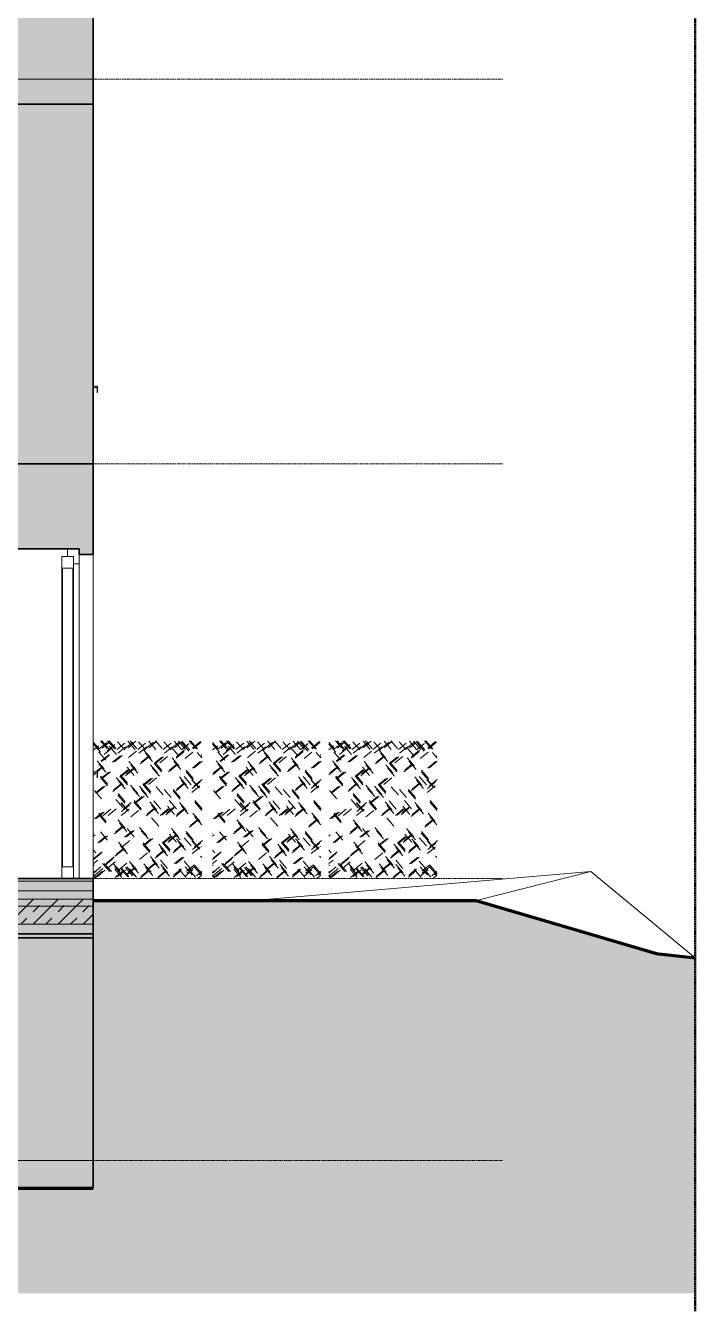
# Model space of a CAD drawing. Header units: millimetres. Extents: x -217 to 21357, y -4237 to 11619.
# Drawn here: x 16518 to 21357, y -3130 to 6168 of the extents above; entities that cross this region are included whole.
import ezdxf

# ---------------------------------------------------------------- set-up
doc = ezdxf.new("R2010")
doc.units = ezdxf.units.MM
doc.linetypes.add('Center', pattern=[40, 10, -5, 20, -5])
doc.linetypes.add('CENTER_LINE', pattern=[5.5, 2.5, -1.5, 0, -1.5])
for name, color, linetype, lineweight in [('A-DETL', 90, 'Continuous', 9), ('A-DOOR', 31, 'Continuous', 9), ('A-FLOR', 192, 'Continuous', 9), ('A-FLOR-LEVL', 51, 'Continuous', 9), ('A-FLOR-MCUT', 51, 'Continuous', 9), ('A-FLOR-PATT', 8, 'Continuous', 35), ('A-GENM', 13, 'Continuous', 9), ('A-GLAZ', 151, 'Continuous', 9), ('A-WALL', 113, 'Continuous', 9), ('A-WALL-PATT', 111, 'Continuous', 35), ('C-BLDG-PADS', 91, 'Continuous', 9), ('C-TOPO', 7, 'Continuous', 9), ('G-IMPT', 8, 'Continuous', 9)]:
    doc.layers.add(name, color=color, linetype=linetype, lineweight=lineweight)

# ---------------------------------------------------------------- blocks, each defined once
blk = doc.blocks.new('WIN_DOUBLE OPEN__SYM - 1130 x 1685-676230-Coupe BB')
at = {"layer": 'A-GLAZ'}
for p, q in [((17036.5, 775), (17005.5, 776.2)), ((17005.5, 765), (17035.5, 765)), ((17035.5, 765), (17035.5, 732.4)), ((17036.5, 730), (17036.5, 775)), ((16352.5, 710), (16342.5, 710)), ((16342.5, 710), (16342.5, 700)), ((16342.5, 700), (16352.5, 700)), ((17033.1, 734.8), (17032.4, 734.1)), ((17032.4, 734.1), (17036.5, 730)), ((17035.5, 732.4), (17033.1, 734.8))]:
    blk.add_line(p, q, dxfattribs=at)
blk = doc.blocks.new('EXT_DOOR_2-3_1-3 - 2500 x 2385-683703-Coupe BB')
at = {"layer": 'A-DOOR', "lineweight": 18}
for p, q in [((16863, 2330), (16778, 2330)), ((16778, 2330), (16778, 2245)), ((16905.5, 2385), (16820.5, 2385)), ((16820.5, 2385), (16820.5, 2330)), ((16820.5, 2330), (16863, 2330)), ((16863, 2245), (16863, 2330)), ((16863, 2330), (16863, 2275)), ((16905.5, 2275), (16905.5, 2385)), ((16778, 2245), (16863, 2245)), ((16783, 2245), (16778, 2245)), ((16778, 2245), (16778, 85)), ((16783, 85), (16783, 2245)), ((16863, 2245), (16858, 2245)), ((16858, 2245), (16858, 85)), ((16863, 2275), (16905.5, 2275)), ((16863, 85), (16863, 2245)), ((16863, 85), (16778, 85)), ((16778, 85), (16778, 0)), ((16778, 85), (16783, 85)), ((16778, 0), (16863, 0)), ((16858, 85), (16863, 85)), ((16863, 0), (16863, 85))]:
    blk.add_line(p, q, dxfattribs=at)
at = {"layer": 'A-DOOR'}
for p, q in [((16905.5, 0), (16905.5, 2275)), ((17005.5, 1772.3), (17005.5, 1043.8)), ((17005.5, 1043.8), (17005.5, 458.2))]:
    blk.add_line(p, q, dxfattribs=at)
blk = doc.blocks.new('WIN_DOUBLE OPEN__SYM - 112 x 143-685718-Coupe BB')
at = {"layer": 'A-GLAZ'}
for p, q in [((17036.5, 3560), (17005.5, 3561.2)), ((17005.5, 3550), (17035.5, 3550)), ((17035.5, 3550), (17035.5, 3517.4)), ((17036.5, 3515), (17036.5, 3560)), ((16352.5, 3510), (16342.5, 3510)), ((16342.5, 3510), (16342.5, 3500)), ((16342.5, 3500), (16352.5, 3500)), ((17033.1, 3519.8), (17032.4, 3519.1)), ((17032.4, 3519.1), (17036.5, 3515)), ((17035.5, 3517.4), (17033.1, 3519.8))]:
    blk.add_line(p, q, dxfattribs=at)
blk = doc.blocks.new('HEDGE - B_Hecke_Plan_D_02_dwg-399854-Coupe BB')
at = {"layer": 'G-IMPT'}
for p, q in [((17868.7, 984.7), (17910, 936.8)), ((17868.7, 970.8), (17918.3, 913.2)), ((17905.8, 960.4), (17868.7, 929.7)), ((17965.5, 984), (17908.6, 936.8)), ((17917.9, 996.5), (17966.9, 939.6)), ((17928, 996.5), (17979.4, 936.8)), ((17987.7, 991), (17930.8, 943.8)), ((18003, 945.1), (17946.1, 897.9)), ((18022.4, 970.1), (17965.5, 922.9)), ((17969.7, 996.5), (18021.1, 936.8)), ((17980.4, 996.5), (18029.4, 939.6)), ((17982.2, 956.3), (18033.6, 896.6)), ((18093.3, 979.9), (18036.3, 932.6)), ((18041.9, 989.6), (18093.3, 929.9)), ((18101.6, 953.5), (18044.7, 906.3)), ((18152.6, 986.8), (18095.7, 939.6)), ((18116.5, 992.4), (18167.9, 932.6)), ((18174.8, 992.4), (18117.9, 945.1)), ((18131.7, 996.5), (18180.7, 939.6)), ((18244.5, 979.9), (18187.6, 932.6)), ((18193.2, 989.6), (18244.5, 929.9)), ((18252.9, 953.5), (18195.9, 906.3)), ((18230.2, 930.1), (18281.6, 870.4)), ((18303.9, 986.8), (18247, 939.6)), ((18267.8, 992.4), (18319.2, 932.6)), ((18326.1, 992.4), (18269.2, 945.1)), ((18315.8, 996.5), (18364.8, 939.6)), ((18428.7, 979.9), (18371.8, 932.6)), ((18377.3, 989.6), (18428.7, 929.9)), ((18437, 953.5), (18380.1, 906.3)), ((18488.1, 986.8), (18431.1, 939.6)), ((18432.4, 947.9), (18483.8, 888.2)), ((18452, 992.4), (18503.3, 932.6)), ((18510.3, 992.4), (18453.4, 945.1)), ((18481, 992.4), (18532.4, 932.6)), ((18560.1, 977.1), (18503.2, 929.9)), ((18506, 981.2), (18557.3, 921.5)), ((18511.5, 989.6), (18562.9, 929.9)), ((18560.1, 996.5), (18611.5, 936.8)), ((18568.5, 996.5), (18619.8, 936.8)), ((18640.7, 991), (18583.7, 943.8)), ((18646.2, 985.4), (18589.3, 938.2)), ((17894.3, 852.2), (17945.6, 792.5)), ((17905.8, 914.6), (17957.2, 854.9)), ((17978, 895.2), (17921.1, 848)), ((17983.6, 892.4), (17926.6, 845.2)), ((18063, 887.5), (18006.1, 840.3)), ((18075.5, 890.3), (18018.6, 843.1)), ((18177.6, 921.5), (18120.7, 874.3)), ((18124.2, 845.1), (18175.5, 785.4)), ((18262.2, 875.9), (18205.2, 828.7)), ((18269.1, 888.4), (18212.2, 841.2)), ((18242.7, 906.5), (18294.1, 846.8)), ((18362.4, 877.8), (18305.4, 830.6)), ((18310.5, 841.1), (18361.8, 781.4)), ((18374.9, 880.6), (18317.9, 833.4)), ((18403.4, 883), (18346.5, 835.8)), ((18435.4, 872.2), (18486.8, 812.5)), ((18447.9, 848.6), (18499.3, 788.9)), ((18522.6, 917.4), (18465.7, 870.2)), ((18524, 927.1), (18467.1, 879.9)), ((18586.5, 914.6), (18529.6, 867.4)), ((18639.9, 845.9), (18583, 798.7)), ((18652.4, 848.6), (18595.5, 801.4)), ((18617.1, 910.4), (18650, 872.2)), ((18650, 886.9), (18644.8, 882.7)), ((18650, 897.4), (18649, 896.6)), ((17926.2, 798.1), (17869.3, 750.9)), ((17933.1, 810.6), (17876.2, 763.4)), ((17906.8, 828.6), (17958.1, 768.9)), ((17978.2, 770), (17921.3, 722.8)), ((17990.7, 772.7), (17933.8, 725.5)), ((18115.1, 785.8), (18058.1, 738.6)), ((18063.2, 749.1), (18114.5, 689.4)), ((18127.6, 788.6), (18070.6, 741.3)), ((18156.1, 790.9), (18099.2, 743.7)), ((18163.1, 803.4), (18106.1, 756.2)), ((18111, 804.7), (18162.3, 745)), ((18136.7, 821.5), (18188, 761.8)), ((18279.9, 823.3), (18331.3, 763.6)), ((18292.4, 799.7), (18343.8, 740)), ((18309.1, 830), (18360.5, 770.3)), ((18467.4, 818.1), (18410.4, 770.9)), ((18474.3, 830.6), (18417.4, 783.4)), ((18536.5, 771.3), (18587.9, 711.6)), ((18537.9, 782.5), (18589.3, 722.8)), ((17939.1, 666.2), (17882.2, 619)), ((17951.6, 669), (17894.7, 621.8)), ((17917.8, 730.1), (17969.1, 670.4)), ((17919.1, 741.2), (17970.5, 681.5)), ((18064.5, 677.2), (18007.6, 630)), ((18071.5, 689.7), (18014.5, 642.5)), ((18032.6, 731.3), (18084, 671.6)), ((18045.1, 707.7), (18096.5, 648)), ((18061.8, 738), (18113.2, 678.3)), ((18136.4, 675.4), (18187.8, 615.7)), ((18148.9, 651.8), (18200.3, 592.1)), ((18199.6, 668.2), (18251, 608.5)), ((18282.1, 722.7), (18225.2, 675.5)), ((18228.8, 674.9), (18280.2, 615.2)), ((18230.2, 686), (18281.6, 626.3)), ((18294.6, 725.4), (18237.7, 678.2)), ((18323.2, 727.8), (18266.2, 680.6)), ((18319.6, 664), (18371, 604.3)), ((18521.2, 681.1), (18464.3, 633.9)), ((18528.1, 693.6), (18471.2, 646.4)), ((18489.3, 735.3), (18540.6, 675.6)), ((18501.8, 711.7), (18553.1, 652)), ((18522.6, 738), (18574, 678.3)), ((18577.6, 714.4), (18629, 654.7)), ((18636, 670), (18579, 622.8)), ((18581.8, 714.4), (18633.2, 654.7)), ((18638.7, 699.2), (18581.8, 651.9)), ((18652.6, 717.2), (18595.7, 670)), ((17874.2, 637.1), (17925.6, 577.4)), ((18030.2, 570.4), (18081.6, 510.7)), ((18044.1, 603.7), (18095.5, 544)), ((18045.5, 614.8), (18096.9, 555.1)), ((18161.3, 564.3), (18212.6, 504.6)), ((18220.4, 593.1), (18163.4, 545.9)), ((18232.9, 595.9), (18175.9, 548.7)), ((18212.1, 644.6), (18263.5, 584.9)), ((18303.9, 561.1), (18355.3, 501.4)), ((18378.8, 644.6), (18430.2, 584.9)), ((18415.6, 563), (18467, 503.3)), ((18442.6, 633.5), (18494, 573.8)), ((18444, 644.6), (18495.3, 584.9)), ((18600.7, 563.7), (18652.1, 504)), ((17932.2, 477.6), (17875.3, 430.4)), ((17944.7, 480.4), (17887.8, 433.2)), ((17906.9, 473), (17958.3, 413.3)), ((17993.1, 501.2), (17936.2, 454)), ((18031.7, 504), (17974.8, 456.8)), ((18066.3, 546.8), (18117.7, 487.1)), ((18124.6, 502.4), (18067.7, 455.2)), ((18070.5, 546.8), (18121.9, 487.1)), ((18127.4, 531.5), (18070.5, 484.3)), ((18141.3, 549.6), (18084.4, 502.4)), ((18193.8, 492.1), (18136.8, 444.9)), ((18159.9, 553.2), (18211.3, 493.5)), ((18306.7, 500.3), (18249.7, 453.1)), ((18313.6, 512.8), (18256.7, 465.6)), ((18274.7, 554.5), (18326.1, 494.8)), ((18287.2, 530.9), (18338.6, 471.2)), ((18406.5, 503.7), (18349.6, 456.5)), ((18419, 506.5), (18362.1, 459.3)), ((18447.5, 508.9), (18390.6, 461.7)), ((18454.5, 521.4), (18397.5, 474.2)), ((18402.4, 522.6), (18453.8, 462.9)), ((18521.1, 496.5), (18464.2, 449.3)), ((18528, 509), (18471.1, 461.8)), ((18489.2, 550.7), (18540.5, 490.9)), ((18501.7, 527), (18553, 467.3)), ((18586.4, 471.6), (18637.7, 411.9)), ((18599.3, 552.6), (18650.7, 492.9)), ((17905.5, 461.9), (17956.9, 402.2)), ((18083.4, 382.4), (18026.4, 335.2)), ((18044.5, 424), (18095.9, 364.3)), ((18057, 400.4), (18108.4, 340.7)), ((18287.6, 438), (18339, 378.3)), ((18618.3, 417.5), (18561.4, 370.2)), ((18625.2, 429.9), (18568.3, 382.7)), ((18598.9, 448), (18650.2, 388.3)), ((17869.7, 325.8), (17868.7, 325)), ((17879.4, 314.7), (17868.7, 305.9)), ((17956, 305.1), (17899, 257.9)), ((17968.5, 307.9), (17911.5, 260.7)), ((17918.3, 336.9), (17969.7, 277.2)), ((18076.4, 369.9), (18019.5, 322.7)), ((18149.6, 345.5), (18092.7, 298.3)), ((18162.1, 348.3), (18105.2, 301.1)), ((18111, 361.9), (18162.3, 302.2)), ((18200.8, 369.1), (18252.2, 309.4)), ((18213.3, 345.5), (18264.7, 285.8)), ((18284.8, 286.8), (18227.9, 239.6)), ((18297.3, 289.6), (18240.4, 242.4)), ((18421.6, 302.6), (18364.7, 255.4)), ((18434.1, 305.4), (18377.2, 258.2)), ((18462.7, 307.8), (18405.8, 260.6)), ((18469.6, 320.3), (18412.7, 273.1)), ((18417.6, 321.5), (18468.9, 261.8)), ((18430.8, 361.9), (18482.1, 302.2)), ((18443.3, 338.3), (18494.6, 278.6)), ((18468.2, 288.1), (18519.6, 228.4)), ((18522.6, 295.3), (18574, 235.6)), ((18536.5, 328.6), (18587.9, 268.9)), ((18537.9, 339.7), (18589.3, 280)), ((17868.7, 204.5), (17885, 185.6)), ((17929.4, 193.9), (17872.5, 146.7)), ((18080.8, 207.8), (18023.9, 160.6)), ((18087.7, 220.3), (18030.8, 173.1)), ((18048.8, 262), (18100.2, 202.3)), ((18061.3, 238.4), (18112.7, 178.7)), ((18130.4, 274.5), (18073.5, 227.2)), ((18224.3, 246.9), (18275.7, 187.2)), ((18225.7, 258), (18277.1, 198.3)), ((18371.1, 194), (18314.2, 146.8)), ((18378.1, 206.5), (18321.1, 159.3)), ((18339.2, 248.1), (18390.6, 188.4)), ((18351.7, 224.5), (18403, 164.8)), ((18368.4, 254.8), (18419.7, 195.1)), ((18369.7, 265.9), (18421.1, 206.2)), ((18500.2, 233.9), (18443.2, 186.7)), ((18507.1, 246.4), (18450.2, 199.2)), ((18480.7, 264.5), (18532.1, 204.8)), ((18579.7, 271.7), (18631.1, 212)), ((18638.1, 227.2), (18581.1, 180)), ((18583.9, 271.7), (18635.3, 212)), ((18640.8, 256.4), (18583.9, 209.2)), ((18654.7, 274.5), (18597.8, 227.2)), ((18649, 231.4), (18650, 230.3)), ((17922.5, 182.8), (17868.7, 138.3)), ((17898.9, 132.8), (17868.7, 107.9)), ((17868.7, 99.9), (17873.9, 94)), ((17933.6, 109.2), (17985, 49.5)), ((17946.1, 109.2), (17997.4, 49.5)), ((18009.9, 143.9), (17953, 96.7)), ((18016.9, 156.4), (17960, 109.2)), ((18023.8, 120.3), (17966.9, 73.1)), ((18008.6, 112), (18059.9, 52.3)), ((18108.5, 110.6), (18051.6, 63.4)), ((18129, 123.1), (18180.4, 63.4)), ((18141.5, 99.5), (18192.9, 39.8)), ((18258.2, 185.8), (18201.3, 138.6)), ((18232.2, 105.6), (18283.6, 45.9)), ((18310.8, 104.2), (18253.9, 57)), ((18317.8, 116.7), (18260.8, 69.5)), ((18278.9, 158.3), (18330.3, 98.6)), ((18291.4, 134.7), (18342.8, 75)), ((18352.1, 131.7), (18403.4, 72)), ((18353.9, 100.5), (18405.2, 40.8)), ((18508.7, 152.3), (18451.8, 105.1)), ((18521.2, 155.1), (18464.3, 107.8)), ((18522.6, 124.5), (18574, 64.8)), ((18597.6, 99.5), (18540.7, 52.3)), ((18599, 96.7), (18650.4, 37)), ((18640.7, 162), (18650, 151.2)), ((17921.1, 84.2), (17868.7, 40.8)), ((17878, 53.7), (17868.7, 46)), ((17886.4, 53.7), (17868.7, 39.1)), ((17868.7, 27.2), (17887.7, 5.1)), ((17868.7, 18.7), (17878, 7.9)), ((17933.6, 53.7), (17876.6, 6.5)), ((17935, 71.7), (17878, 24.5)), ((17950.2, 59.3), (17893.3, 12)), ((18022.4, 84.2), (18073.8, 24.5)), ((18022.4, 67.6), (18073.8, 7.9)), ((18082.2, 55.1), (18025.2, 7.9)), ((18098.8, 60.6), (18041.9, 13.4)), ((18062.4, 74.5), (18113.7, 14.8)), ((18072.1, 71.7), (18123.5, 12)), ((18098.5, 78.7), (18149.9, 19)), ((18161, 69), (18104, 21.8)), ((18108.2, 84.2), (18159.6, 24.5)), ((18167.9, 81.5), (18111, 34.3)), ((18127.6, 69), (18179, 9.3)), ((18264.1, 51.5), (18207.2, 4.2)), ((18271.1, 64), (18214.2, 16.7)), ((18244.7, 82), (18296.1, 22.3)), ((18385.8, 46.3), (18328.9, -0.9)), ((18392.7, 58.8), (18335.8, 11.6)), ((18366.4, 76.9), (18417.7, 17.2)), ((18500.4, 57.9), (18443.5, 10.7)), ((18503.2, 70.4), (18446.3, 23.2)), ((18485.1, 67.6), (18536.5, 7.9)), ((18529.6, 85.6), (18581, 25.9)), ((18586.5, 63.4), (18529.6, 16.2)), ((18600.4, 87), (18543.5, 39.8)), ((18554.6, 70.4), (18605.9, 10.7)), ((18597.6, 82.9), (18649, 23.2)), ((18650, 49.7), (18612.9, 19)), ((18650, 23.9), (18625.5, 3.5)), ((18650, 39.4), (18633.7, 25.9))]:
    blk.add_line(p, q, dxfattribs=at)
blk = doc.blocks.new('HEDGE - HEDGE-399856-Coupe BB')
blk.add_blockref('HEDGE - B_Hecke_Plan_D_02_dwg-399854-Coupe BB', (0, 0))
blk = doc.blocks.new('HEDGE - B_Hecke_Plan_D_02_dwg-V8-Coupe BB')
at = {"layer": 'G-IMPT'}
for p, q in [((17008.7, 984.7), (17050, 936.8)), ((17008.7, 970.8), (17058.3, 913.2)), ((17045.8, 960.4), (17008.7, 929.7)), ((17105.5, 984), (17048.6, 936.8)), ((17057.9, 996.5), (17106.9, 939.6)), ((17068, 996.5), (17119.4, 936.8)), ((17127.7, 991), (17070.8, 943.8)), ((17143, 945.1), (17086.1, 897.9)), ((17162.4, 970.1), (17105.5, 922.9)), ((17109.7, 996.5), (17161.1, 936.8)), ((17120.4, 996.5), (17169.4, 939.6)), ((17122.2, 956.3), (17173.6, 896.6)), ((17233.3, 979.9), (17176.3, 932.6)), ((17181.9, 989.6), (17233.3, 929.9)), ((17241.6, 953.5), (17184.7, 906.3)), ((17292.6, 986.8), (17235.7, 939.6)), ((17256.5, 992.4), (17307.9, 932.6)), ((17314.8, 992.4), (17257.9, 945.1)), ((17271.7, 996.5), (17320.7, 939.6)), ((17384.5, 979.9), (17327.6, 932.6)), ((17333.2, 989.6), (17384.5, 929.9)), ((17392.9, 953.5), (17335.9, 906.3)), ((17370.2, 930.1), (17421.6, 870.4)), ((17443.9, 986.8), (17387, 939.6)), ((17407.8, 992.4), (17459.2, 932.6)), ((17466.1, 992.4), (17409.2, 945.1)), ((17455.8, 996.5), (17504.8, 939.6)), ((17568.7, 979.9), (17511.8, 932.6)), ((17517.3, 989.6), (17568.7, 929.9)), ((17577, 953.5), (17520.1, 906.3)), ((17628.1, 986.8), (17571.1, 939.6)), ((17572.4, 947.9), (17623.8, 888.2)), ((17592, 992.4), (17643.3, 932.6)), ((17650.3, 992.4), (17593.4, 945.1)), ((17621, 992.4), (17672.4, 932.6)), ((17700.1, 977.1), (17643.2, 929.9)), ((17646, 981.2), (17697.3, 921.5)), ((17651.5, 989.6), (17702.9, 929.9)), ((17700.1, 996.5), (17751.5, 936.8)), ((17708.5, 996.5), (17759.8, 936.8)), ((17780.7, 991), (17723.7, 943.8)), ((17786.2, 985.4), (17729.3, 938.2)), ((17034.3, 852.2), (17085.6, 792.5)), ((17045.8, 914.6), (17097.2, 854.9)), ((17118, 895.2), (17061.1, 848)), ((17123.6, 892.4), (17066.6, 845.2)), ((17203, 887.5), (17146.1, 840.3)), ((17215.5, 890.3), (17158.6, 843.1)), ((17317.6, 921.5), (17260.7, 874.3)), ((17264.2, 845.1), (17315.5, 785.4)), ((17402.2, 875.9), (17345.2, 828.7)), ((17409.1, 888.4), (17352.2, 841.2)), ((17382.7, 906.5), (17434.1, 846.8)), ((17502.4, 877.8), (17445.4, 830.6)), ((17450.5, 841.1), (17501.8, 781.4)), ((17514.9, 880.6), (17457.9, 833.4)), ((17543.4, 883), (17486.5, 835.8)), ((17575.4, 872.2), (17626.8, 812.5)), ((17587.9, 848.6), (17639.3, 788.9)), ((17662.6, 917.4), (17605.7, 870.2)), ((17664, 927.1), (17607.1, 879.9)), ((17726.5, 914.6), (17669.6, 867.4)), ((17779.9, 845.9), (17723, 798.7)), ((17792.4, 848.6), (17735.5, 801.4)), ((17757.1, 910.4), (17790, 872.2)), ((17790, 886.9), (17784.8, 882.7)), ((17790, 897.4), (17789, 896.6)), ((17026.3, 765), (17009.3, 750.9)), ((17018.1, 765), (17016.2, 763.4)), ((17073.1, 810.6), (17030.5, 775.2)), ((17066.2, 798.1), (17036.5, 773.5)), ((17046.8, 828.6), (17098.1, 768.9)), ((17118.2, 770), (17061.3, 722.8)), ((17130.7, 772.7), (17073.8, 725.5)), ((17255.1, 785.8), (17198.1, 738.6)), ((17203.2, 749.1), (17254.5, 689.4)), ((17267.6, 788.6), (17210.6, 741.3)), ((17296.1, 790.9), (17239.2, 743.7)), ((17303.1, 803.4), (17246.1, 756.2)), ((17251, 804.7), (17302.3, 745)), ((17276.7, 821.5), (17328, 761.8)), ((17419.9, 823.3), (17471.3, 763.6)), ((17432.4, 799.7), (17483.8, 740)), ((17449.1, 830), (17500.5, 770.3)), ((17607.4, 818.1), (17550.4, 770.9)), ((17614.3, 830.6), (17557.4, 783.4)), ((17676.5, 771.3), (17727.9, 711.6)), ((17677.9, 782.5), (17729.3, 722.8)), ((17079.1, 666.2), (17022.2, 619)), ((17091.6, 669), (17034.7, 621.8)), ((17057.8, 730.1), (17109.1, 670.4)), ((17059.1, 741.2), (17110.5, 681.5)), ((17204.5, 677.2), (17147.6, 630)), ((17211.5, 689.7), (17154.5, 642.5)), ((17172.6, 731.3), (17224, 671.6)), ((17185.1, 707.7), (17236.5, 648)), ((17201.8, 738), (17253.2, 678.3)), ((17276.4, 675.4), (17327.8, 615.7)), ((17288.9, 651.8), (17340.3, 592.1)), ((17339.6, 668.2), (17391, 608.5)), ((17422.1, 722.7), (17365.2, 675.5)), ((17368.8, 674.9), (17420.2, 615.2)), ((17370.2, 686), (17421.6, 626.3)), ((17434.6, 725.4), (17377.7, 678.2)), ((17463.2, 727.8), (17406.2, 680.6)), ((17459.6, 664), (17511, 604.3)), ((17661.2, 681.1), (17604.3, 633.9)), ((17668.1, 693.6), (17611.2, 646.4)), ((17629.3, 735.3), (17680.6, 675.6)), ((17641.8, 711.7), (17693.1, 652)), ((17662.6, 738), (17714, 678.3)), ((17717.6, 714.4), (17769, 654.7)), ((17776, 670), (17719, 622.8)), ((17721.8, 714.4), (17773.2, 654.7)), ((17778.7, 699.2), (17721.8, 651.9)), ((17792.6, 717.2), (17735.7, 670)), ((17014.2, 637.1), (17065.6, 577.4)), ((17170.2, 570.4), (17221.6, 510.7)), ((17184.1, 603.7), (17235.5, 544)), ((17185.5, 614.8), (17236.9, 555.1)), ((17301.3, 564.3), (17352.6, 504.6)), ((17360.4, 593.1), (17303.4, 545.9)), ((17372.9, 595.9), (17315.9, 548.7)), ((17352.1, 644.6), (17403.5, 584.9)), ((17443.9, 561.1), (17495.3, 501.4)), ((17518.8, 644.6), (17570.2, 584.9)), ((17555.6, 563), (17607, 503.3)), ((17582.6, 633.5), (17634, 573.8)), ((17584, 644.6), (17635.3, 584.9)), ((17740.7, 563.7), (17792.1, 504)), ((17072.2, 477.6), (17015.3, 430.4)), ((17084.7, 480.4), (17027.8, 433.2)), ((17046.9, 473), (17098.3, 413.3)), ((17133.1, 501.2), (17076.2, 454)), ((17171.7, 504), (17114.8, 456.8)), ((17206.3, 546.8), (17257.7, 487.1)), ((17264.6, 502.4), (17207.7, 455.2)), ((17210.5, 546.8), (17261.9, 487.1)), ((17267.4, 531.5), (17210.5, 484.3)), ((17281.3, 549.6), (17224.4, 502.4)), ((17333.8, 492.1), (17276.8, 444.9)), ((17299.9, 553.2), (17351.3, 493.5)), ((17446.7, 500.3), (17389.7, 453.1)), ((17453.6, 512.8), (17396.7, 465.6)), ((17414.7, 554.5), (17466.1, 494.8)), ((17427.2, 530.9), (17478.6, 471.2)), ((17546.5, 503.7), (17489.6, 456.5)), ((17559, 506.5), (17502.1, 459.3)), ((17587.5, 508.9), (17530.6, 461.7)), ((17594.5, 521.4), (17537.5, 474.2)), ((17542.4, 522.6), (17593.8, 462.9)), ((17661.1, 496.5), (17604.2, 449.3)), ((17668, 509), (17611.1, 461.8)), ((17629.2, 550.7), (17680.5, 490.9)), ((17641.7, 527), (17693, 467.3)), ((17726.4, 471.6), (17777.7, 411.9)), ((17739.3, 552.6), (17790.7, 492.9)), ((17045.5, 461.9), (17096.9, 402.2)), ((17223.4, 382.4), (17166.4, 335.2)), ((17184.5, 424), (17235.9, 364.3)), ((17197, 400.4), (17248.4, 340.7)), ((17427.6, 438), (17479, 378.3)), ((17758.3, 417.5), (17701.4, 370.2)), ((17765.2, 429.9), (17708.3, 382.7)), ((17738.9, 448), (17790.2, 388.3)), ((17009.7, 325.8), (17008.7, 325)), ((17019.4, 314.7), (17008.7, 305.9)), ((17096, 305.1), (17039, 257.9)), ((17108.5, 307.9), (17051.5, 260.7)), ((17058.3, 336.9), (17109.7, 277.2)), ((17216.4, 369.9), (17159.5, 322.7)), ((17289.6, 345.5), (17232.7, 298.3)), ((17302.1, 348.3), (17245.2, 301.1)), ((17251, 361.9), (17302.3, 302.2)), ((17340.8, 369.1), (17392.2, 309.4)), ((17353.3, 345.5), (17404.7, 285.8)), ((17424.8, 286.8), (17367.9, 239.6)), ((17437.3, 289.6), (17380.4, 242.4)), ((17561.6, 302.6), (17504.7, 255.4)), ((17574.1, 305.4), (17517.2, 258.2)), ((17602.7, 307.8), (17545.8, 260.6)), ((17609.6, 320.3), (17552.7, 273.1)), ((17557.6, 321.5), (17608.9, 261.8)), ((17570.8, 361.9), (17622.1, 302.2)), ((17583.3, 338.3), (17634.6, 278.6)), ((17608.2, 288.1), (17659.6, 228.4)), ((17662.6, 295.3), (17714, 235.6)), ((17676.5, 328.6), (17727.9, 268.9)), ((17677.9, 339.7), (17729.3, 280)), ((17008.7, 204.5), (17025, 185.6)), ((17069.4, 193.9), (17012.5, 146.7)), ((17220.8, 207.8), (17163.9, 160.6)), ((17227.7, 220.3), (17170.8, 173.1)), ((17188.8, 262), (17240.2, 202.3)), ((17201.3, 238.4), (17252.7, 178.7)), ((17270.4, 274.5), (17213.5, 227.2)), ((17364.3, 246.9), (17415.7, 187.2)), ((17365.7, 258), (17417.1, 198.3)), ((17511.1, 194), (17454.2, 146.8)), ((17518.1, 206.5), (17461.1, 159.3)), ((17479.2, 248.1), (17530.6, 188.4)), ((17491.7, 224.5), (17543, 164.8)), ((17508.4, 254.8), (17559.7, 195.1)), ((17509.7, 265.9), (17561.1, 206.2)), ((17640.2, 233.9), (17583.2, 186.7)), ((17647.1, 246.4), (17590.2, 199.2)), ((17620.7, 264.5), (17672.1, 204.8)), ((17719.7, 271.7), (17771.1, 212)), ((17778.1, 227.2), (17721.1, 180)), ((17723.9, 271.7), (17775.3, 212)), ((17780.8, 256.4), (17723.9, 209.2)), ((17794.7, 274.5), (17737.8, 227.2)), ((17789, 231.4), (17790, 230.3)), ((17062.5, 182.8), (17008.7, 138.3)), ((17038.9, 132.8), (17008.7, 107.9)), ((17008.7, 99.9), (17013.9, 94)), ((17073.6, 109.2), (17125, 49.5)), ((17086.1, 109.2), (17137.4, 49.5)), ((17149.9, 143.9), (17093, 96.7)), ((17156.9, 156.4), (17100, 109.2)), ((17163.8, 120.3), (17106.9, 73.1)), ((17148.6, 112), (17199.9, 52.3)), ((17248.5, 110.6), (17191.6, 63.4)), ((17269, 123.1), (17320.4, 63.4)), ((17281.5, 99.5), (17332.9, 39.8)), ((17398.2, 185.8), (17341.3, 138.6)), ((17372.2, 105.6), (17423.6, 45.9)), ((17450.8, 104.2), (17393.9, 57)), ((17457.8, 116.7), (17400.8, 69.5)), ((17418.9, 158.3), (17470.3, 98.6)), ((17431.4, 134.7), (17482.8, 75)), ((17492.1, 131.7), (17543.4, 72)), ((17493.9, 100.5), (17545.2, 40.8)), ((17648.7, 152.3), (17591.8, 105.1)), ((17661.2, 155.1), (17604.3, 107.8)), ((17662.6, 124.5), (17714, 64.8)), ((17737.6, 99.5), (17680.7, 52.3)), ((17739, 96.7), (17790.4, 37)), ((17780.7, 162), (17790, 151.2)), ((17061.1, 84.2), (17008.7, 40.8)), ((17018, 53.7), (17008.7, 46)), ((17026.4, 53.7), (17008.7, 39.1)), ((17008.7, 27.2), (17027.7, 5.1)), ((17008.7, 18.7), (17018, 7.9)), ((17073.6, 53.7), (17016.6, 6.5)), ((17075, 71.7), (17018, 24.5)), ((17090.2, 59.3), (17033.3, 12)), ((17162.4, 84.2), (17213.8, 24.5)), ((17162.4, 67.6), (17213.8, 7.9)), ((17222.2, 55.1), (17165.2, 7.9)), ((17238.8, 60.6), (17181.9, 13.4)), ((17202.4, 74.5), (17253.7, 14.8)), ((17212.1, 71.7), (17263.5, 12)), ((17238.5, 78.7), (17289.9, 19)), ((17301, 69), (17244, 21.8)), ((17248.2, 84.2), (17299.6, 24.5)), ((17307.9, 81.5), (17251, 34.3)), ((17267.6, 69), (17319, 9.3)), ((17404.1, 51.5), (17347.2, 4.2)), ((17411.1, 64), (17354.2, 16.7)), ((17384.7, 82), (17436.1, 22.3)), ((17525.8, 46.3), (17468.9, -0.9)), ((17532.7, 58.8), (17475.8, 11.6)), ((17506.4, 76.9), (17557.7, 17.2)), ((17640.4, 57.9), (17583.5, 10.7)), ((17643.2, 70.4), (17586.3, 23.2)), ((17625.1, 67.6), (17676.5, 7.9)), ((17669.6, 85.6), (17721, 25.9)), ((17726.5, 63.4), (17669.6, 16.2)), ((17740.4, 87), (17683.5, 39.8)), ((17694.6, 70.4), (17745.9, 10.7)), ((17737.6, 82.9), (17789, 23.2)), ((17790, 49.7), (17752.9, 19)), ((17790, 23.9), (17765.5, 3.5)), ((17790, 39.4), (17773.7, 25.9))]:
    blk.add_line(p, q, dxfattribs=at)
blk = doc.blocks.new('HEDGE - HEDGE-V9-Coupe BB')
blk.add_blockref('HEDGE - B_Hecke_Plan_D_02_dwg-V8-Coupe BB', (0, 0))

msp = doc.modelspace()

# ---------------------------------------------------------------- hatches: boundary and pattern name
at = {"layer": 'A-FLOR-PATT', "lineweight": 9}
for points in [[(10947.509, 5600), (17005.509, 5600), (17005.509, 5780), (6134.509, 5780), (6134.509, 5600), (10932.509, 5600)], [(13688.713, -400), (17005.509, -400), (17005.509, -200), (11682.509, -200), (11682.509, -400), (12955.541, -400)], [(15888.231, -2240), (17005.509, -2240), (17005.509, -2040), (10947.509, -2040), (10947.509, -2240), (12955.541, -2240)]]:
    msp.add_hatch(color=256, dxfattribs=at).paths.add_polyline_path(points)
h = msp.add_hatch(dxfattribs=at)
h.set_pattern_fill('FP2_7', color=256, style=0, pattern_type=2)
h.set_pattern_definition([(45, (9028.69, 3800), (-89.8026, 89.8026), []), (45, (9118.49, 3800), (-89.8026, 89.8026), [63.5, -63.5])])
h.paths.add_polyline_path([(12222.368, -330), (17005.509, -330), (17005.509, -150), (11682.509, -150), (11682.509, -330)])
at = {"layer": 'A-WALL-PATT', "lineweight": 9}
for points in [[(16442.509, 5780), (17005.509, 5780), (17005.509, 6700), (16442.509, 6700), (16442.509, 6031.45)], [(16621.403, 3000), (17005.509, 3000), (17005.509, 5780), (16442.509, 5780), (16442.509, 3000)], [(17005.509, 2342.5), (17005.509, 3000), (16442.509, 3000), (16442.509, 2385), (16905.509, 2385), (16905.509, 2342.5), (16987.989, 2342.5)], [(16442.509, -2040), (17005.509, -2040), (17005.509, 0), (16442.509, 0), (16442.509, -310)]]:
    msp.add_hatch(color=256, dxfattribs=at).paths.add_polyline_path(points)
at = {"layer": 'C-TOPO'}
for points in [[(21077.01, -3000), (21355.809, -3000), (21355.809, -574.902), (21091.612, -545.953), (19773.636, -160), (17005.509, -160), (17005.509, -3000), (20274.053, -3000)], [(17005.509, -3000), (17005.509, -2240.16), (10947.509, -2240.16), (10947.509, -3000), (16043.467, -3000)]]:
    msp.add_hatch(color=10, dxfattribs=at).paths.add_polyline_path(points)

# ---------------------------------------------------------------- linework, layer by layer
at = {"layer": 'A-DETL', "linetype": 'CENTER_LINE', "lineweight": 50}
msp.add_line((21356.809, 9169.905), (21356.809, -3130.095), dxfattribs=at)
at = {"layer": 'A-FLOR', "lineweight": 35}
for p, q in [((11477.509, 5600), (17005.509, 5600)), ((17005.509, 0), (11682.509, 0)), ((17005.509, -430), (17005.509, 0)), ((11682.509, -400), (17005.509, -400)), ((11682.509, -430), (17005.509, -430)), ((17005.509, -2240), (17005.509, -2040)), ((10947.509, -2240), (17005.509, -2240))]:
    msp.add_line(p, q, dxfattribs=at)
at = {"layer": 'A-FLOR-LEVL', "linetype": 'Center'}
for p, q in [((19966.508, 5780), (1049.785, 5780)), ((19966.508, 3000), (1049.785, 3000)), ((19966.508, 0), (1049.785, 0)), ((1049.785, -2040), (19966.508, -2040))]:
    msp.add_line(p, q, dxfattribs=at)
at = {"layer": 'A-FLOR-MCUT'}
for p, q in [((17005.509, 5780), (16442.509, 5780)), ((17005.509, -20), (11682.509, -20)), ((17005.509, -90), (11682.509, -90)), ((17005.509, -150), (11682.509, -150)), ((17005.509, -200), (11682.509, -200)), ((17005.509, -330), (11682.509, -330))]:
    msp.add_line(p, q, dxfattribs=at)
at = {"layer": 'A-WALL', "lineweight": 35}
for p, q in [((17005.509, 2342.5), (17005.509, 6700)), ((17005.509, 3000), (16442.509, 3000)), ((16352.509, 2385), (16905.509, 2385)), ((16905.509, 2385), (16905.509, 2342.5)), ((16905.509, 2342.5), (17005.509, 2342.5)), ((17005.509, -2040), (17005.509, -430))]:
    msp.add_line(p, q, dxfattribs=at)
at = {"layer": 'A-WALL'}
for p, q in [((17005.509, 2342.5), (17005.509, 0)), ((16442.509, -2040), (17005.509, -2040))]:
    msp.add_line(p, q, dxfattribs=at)
at = {"layer": 'C-BLDG-PADS', "lineweight": 18}
msp.add_line((17005.509, -2040), (16442.509, -2040), dxfattribs=at)
at = {"layer": 'C-TOPO'}
for p, q in [((20601.889, 50), (18165.632, -160)), ((20601.889, 50), (19775.509, -160)), ((20601.889, 50), (20598.671, 49.182)), ((20601.889, 50), (21355.808, -574.902)), ((18475.748, -160), (17005.51, -160)), ((18689.151, -160), (18475.748, -160)), ((18689.151, -160), (19525.511, -160)), ((19564.643, -160), (19525.511, -160)), ((19564.643, -160), (19615.51, -160)), ((19668.339, -160), (19615.51, -160)), ((19773.635, -160), (19668.339, -160)), ((20274.053, -306.2), (19773.635, -160)), ((19775.509, -160), (19773.636, -160)), ((19775.509, -160), (20274.053, -306.2)), ((20274.053, -306.2), (21077.009, -541.671)), ((21077.009, -541.671), (21091.613, -545.953)), ((21091.613, -545.953), (21085.951, -544.293)), ((21355.808, -574.902), (21091.613, -545.953)), ((17005.51, -2240.159), (16043.466, -2240.159))]:
    msp.add_line(p, q, dxfattribs=at)
at = {"layer": 'C-TOPO', "lineweight": 70}
for p, q in [((17005.509, -160), (18475.747, -160)), ((18475.747, -160), (18689.15, -160)), ((18689.15, -160), (19525.509, -160)), ((19525.509, -160), (19564.642, -160)), ((19564.642, -160), (19615.509, -160)), ((19615.509, -160), (19668.34, -160)), ((19668.34, -160), (19773.636, -160)), ((19773.636, -160), (20274.053, -306.2)), ((20274.053, -306.2), (21077.01, -541.671)), ((21077.01, -541.671), (21091.612, -545.953)), ((21091.612, -545.953), (21355.809, -574.902)), ((16043.467, -2240.16), (17005.509, -2240.16))]:
    msp.add_line(p, q, dxfattribs=at)

# ---------------------------------------------------------------- block references
at = {"layer": 'A-DOOR'}
msp.add_blockref('EXT_DOOR_2-3_1-3 - 2500 x 2385-683703-Coupe BB', (0, 0), dxfattribs=at)
at = {"layer": 'A-GENM'}
for name, p in [('HEDGE - HEDGE-V9-Coupe BB', (0, 0)), ('HEDGE - HEDGE-399856-Coupe BB', (0, 0)), ('HEDGE - HEDGE-399856-Coupe BB', (0, 0)), ('HEDGE - HEDGE-399856-Coupe BB', (840, 0)), ('HEDGE - HEDGE-399856-Coupe BB', (840, 0))]:
    msp.add_blockref(name, p, dxfattribs=at)
at = {"layer": 'A-GLAZ'}
for name in ['WIN_DOUBLE OPEN__SYM - 112 x 143-685718-Coupe BB', 'WIN_DOUBLE OPEN__SYM - 1130 x 1685-676230-Coupe BB']:
    msp.add_blockref(name, (0, 0), dxfattribs=at)

doc.saveas('drawing.dxf')
